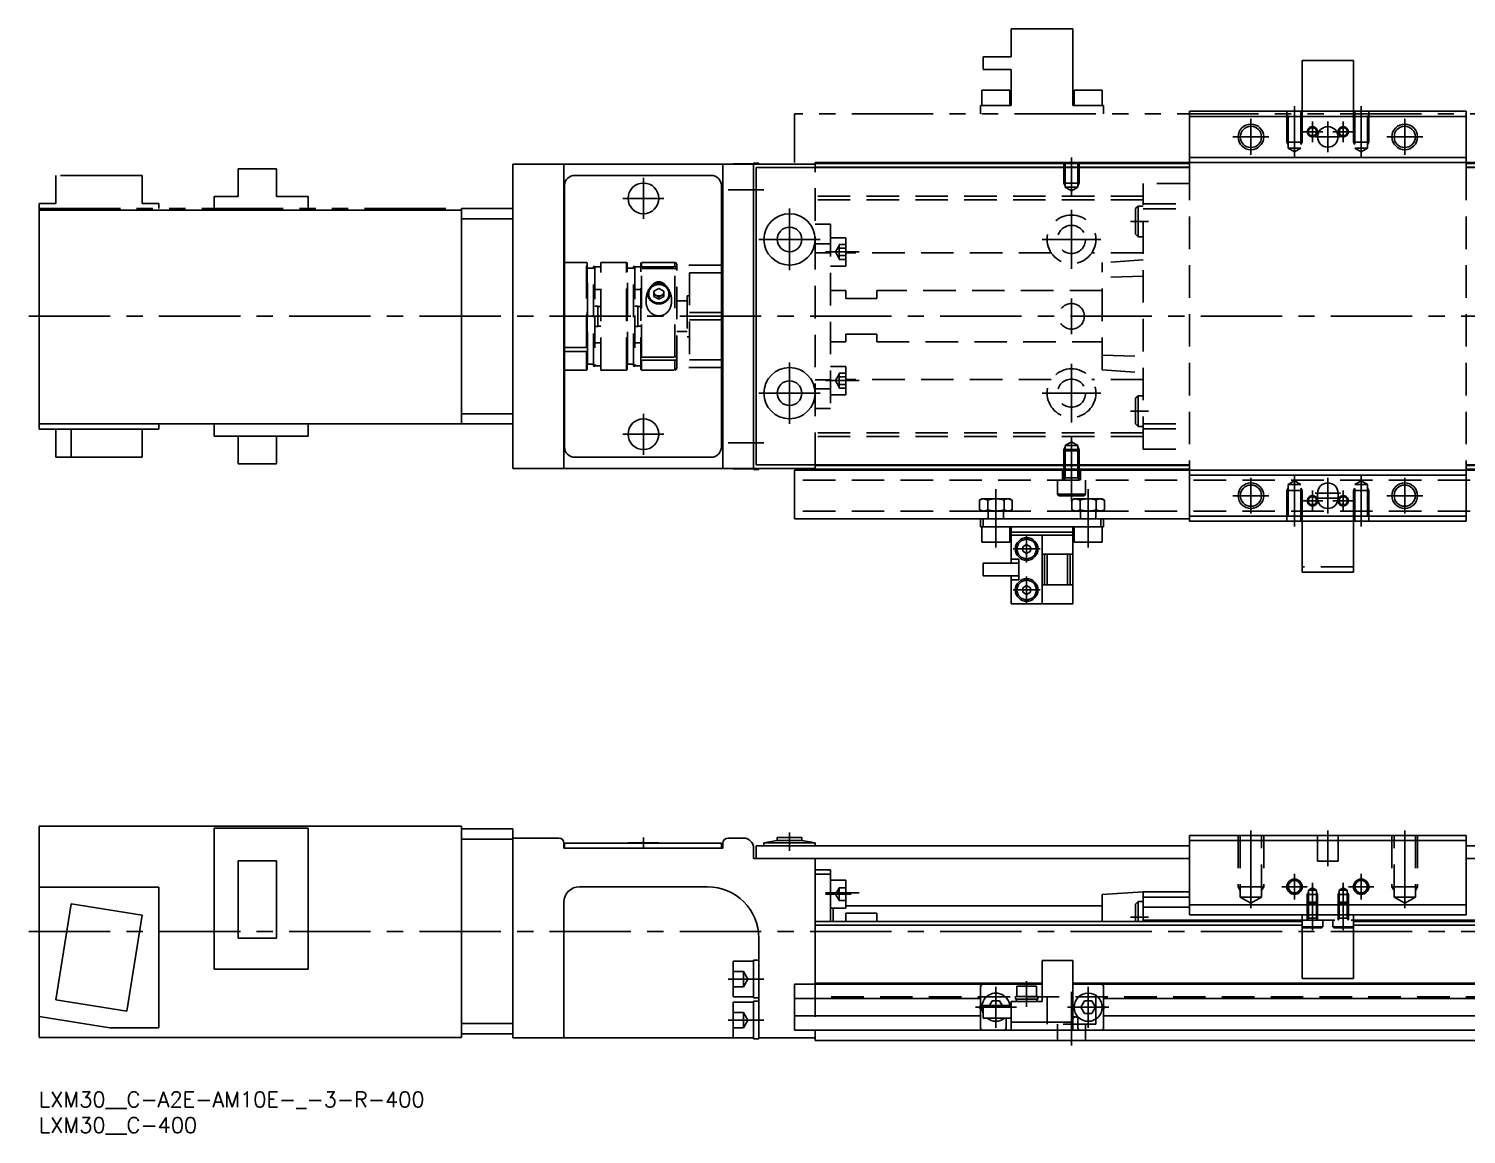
# Model space of a CAD drawing. Extents: x -2 to 654, y -8 to 207.
# Drawn here: x -2 to 278.4, y -8.3 to 207.4 of the extents above; entities that cross this region are included whole.
import ezdxf

# ---------------------------------------------------------------- set-up
doc = ezdxf.new("R2010")
doc.units = 0
doc.header["$LTSCALE"] = 0.5
for name, pattern in [('CENTER', [50.8, 31.75, -6.35, 6.35, -6.35]), ('DASHED', [19.05, 12.7, -6.35]), ('PHANTOM', [63.5, 31.75, -6.35, 6.35, -6.35, 6.35, -6.35])]:
    doc.linetypes.add(name, pattern=pattern)
for name, color, linetype in [('MSM_CENTER', 1, 'CENTER'), ('MSM_CONTINUOUS', 7, 'CONTINUOUS'), ('MSM_DASHED', 4, 'DASHED'), ('MSM_IMAGINARY', 6, 'PHANTOM'), ('MSM_NARROW', 5, 'CONTINUOUS'), ('MSM_PART_NUMBER', 7, 'CONTINUOUS')]:
    doc.layers.add(name, color=color, linetype=linetype)
doc.styles.get("Standard").update_dxf_attribs({"font": 'txt.shx', "height": 3, "bigfont": 'bigfont.shx'})

# ---------------------------------------------------------------- blocks, each defined once
blk = doc.blocks.new('*U8')
at = {"layer": 'MSM_PART_NUMBER'}
blk.add_text('LXM30__C-400', height=3, dxfattribs=at).set_placement((0, -8))
blk = doc.blocks.new('*U9')
at = {"layer": 'MSM_PART_NUMBER'}
blk.add_text('LXM30__C-A2E-AM10E-_-3-R-400', height=3, dxfattribs=at).set_placement((0, -3))

msp = doc.modelspace()

# ---------------------------------------------------------------- linework, layer by layer
at = {"layer": 'MSM_CENTER'}
for p, q in [((244.9, 182.39), (244.9, 192.3)), ((257.9, 182.39), (257.9, 192.3)), ((236.4, 189.8), (236.4, 182.8)), ((248.4, 189.3), (248.4, 185.3)), ((251.4, 183.3), (251.4, 189.3)), ((254.4, 189.3), (254.4, 185.3)), ((266.4, 189.8), (266.4, 182.8)), ((232.9, 186.3), (239.9, 186.3)), ((246.4, 187.3), (250.4, 187.3)), ((248.9, 186.3), (253.9, 186.3)), ((256.4, 187.3), (252.4, 187.3)), ((269.9, 186.3), (262.9, 186.3)), ((201.4, 182.3), (201.4, 174.79)), ((117.9, 178.3), (117.9, 170.3)), ((113.9, 174.3), (121.9, 174.3)), ((134.4, 176), (141.4, 176)), ((146.4, 160.3), (146.4, 172.3)), ((201.4, 172.05), (201.4, 160.55)), ((212.9, 169.8), (216.4, 169.8)), ((140.4, 166.3), (152.4, 166.3)), ((195.65, 166.3), (207.15, 166.3)), ((153.4, 163.86), (160, 163.86)), ((153.4, 163.85), (158.4, 163.85)), ((201.4, 147.8), (201.4, 154.8)), ((-2, 151.3), (564.4, 151.3)), ((146.4, 130.3), (146.4, 142.3)), ((201.4, 130.55), (201.4, 142.05)), ((153.4, 138.74), (160, 138.74)), ((153.4, 138.74), (158.4, 138.74)), ((140.4, 136.3), (152.4, 136.3)), ((195.65, 136.3), (207.15, 136.3)), ((117.9, 132.3), (117.9, 124.3)), ((212.9, 132.8), (216.4, 132.8)), ((113.9, 128.3), (121.9, 128.3)), ((134.4, 126.6), (141.4, 126.6)), ((201.4, 115.25), (201.4, 127.81)), ((236.4, 112.8), (236.4, 119.8)), ((244.9, 120.21), (244.9, 110.3)), ((251.4, 112.8), (251.4, 119.8)), ((257.9, 120.21), (257.9, 110.3)), ((266.4, 112.8), (266.4, 119.8)), ((186.65, 106.2), (186.65, 117.55)), ((204.65, 106.2), (204.65, 117.55)), ((232.9, 116.3), (239.9, 116.3)), ((246.4, 115.3), (250.4, 115.3)), ((248.4, 113.3), (248.4, 117.3)), ((248.9, 116.8), (253.9, 116.8)), ((248.9, 115.8), (253.9, 115.8)), ((256.4, 115.3), (252.4, 115.3)), ((254.4, 113.3), (254.4, 117.3)), ((269.9, 116.3), (262.9, 116.3)), ((192.65, 103.27), (192.65, 108.52)), ((190.02, 105.9), (195.27, 105.9)), ((192.65, 95.27), (192.65, 100.52)), ((190.02, 97.9), (195.27, 97.9)), ((146.4, 50.6), (146.4, 47)), ((236.4, 51), (236.4, 35.81)), ((251.4, 51), (251.4, 44)), ((266.4, 51), (266.4, 35.81)), ((117.9, 49.6), (117.9, 47.49)), ((244.9, 37.5), (244.9, 42.5)), ((257.9, 37.5), (257.9, 42.5)), ((242.4, 40), (247.4, 40)), ((248.4, 40.76), (248.4, 31.56)), ((254.4, 40.76), (254.4, 31.56)), ((255.4, 40), (260.4, 40)), ((153.4, 38.8), (160, 38.8)), ((153.4, 38.55), (158.4, 38.55)), ((212.9, 34.1), (216.4, 34.1)), ((-2, 31.3), (564.4, 31.3)), ((134.4, 22), (141.4, 22)), ((186.65, 20.5), (186.65, 12.5)), ((192.65, 21.6), (192.65, 16.6)), ((204.65, 20.5), (204.65, 12.5)), ((201.4, 19.5), (201.4, 9)), ((182.65, 16.5), (190.65, 16.5)), ((200.65, 16.5), (208.65, 16.5)), ((134.4, 14), (141.4, 14))]:
    msp.add_line(p, q, dxfattribs=at)
at = {"layer": 'MSM_CONTINUOUS'}
for p, q in [((224.4, 180.3), (224.4, 191.3)), ((224.4, 191.3), (278.4, 191.3)), ((278.4, 180.3), (278.4, 191.3)), ((224.4, 190.3), (278.4, 190.3)), ((224.4, 182.3), (278.4, 182.3)), ((151.4, 181), (92.4, 181)), ((92.4, 121.6), (92.4, 181)), ((102.4, 121.6), (102.4, 181)), ((133.4, 121.6), (133.4, 181)), ((135.4, 181.05), (135.4, 181)), ((139.4, 181.05), (135.4, 181.05)), ((140.4, 181.2), (139.4, 181.2)), ((139.4, 181.2), (139.4, 121.4)), ((139.9, 122.3), (139.9, 180.3)), ((224.4, 180.3), (139.9, 180.3)), ((140.4, 181.2), (140.4, 181)), ((151.4, 180.3), (151.4, 181.3)), ((551.4, 181.3), (151.4, 181.3)), ((224.4, 181.1), (151.4, 181.1)), ((224.4, 180.4), (151.4, 180.4)), ((551.4, 181.1), (278.4, 181.1)), ((551.4, 180.4), (278.4, 180.4)), ((561.9, 180.3), (278.4, 180.3)), ((102.5, 176.8), (102.5, 125.8)), ((131.1, 178.8), (104.5, 178.8)), ((133.1, 125.8), (133.1, 176.8)), ((82.4, 172), (0, 172)), ((0, 172), (0, 129.3)), ((82.4, 172.3), (82.4, 130.3)), ((92.4, 172.3), (82.4, 172.3)), ((92.4, 170.3), (82.4, 170.3)), ((102.4, 169.5), (102.5, 169.5)), ((133.1, 169.5), (133.4, 169.5)), ((102.5, 161.3), (102.4, 161.3)), ((133.4, 161.3), (133.1, 161.3)), ((133.4, 159.8), (133.1, 159.8)), ((133.4, 159.77), (133.1, 159.77)), ((133.1, 152.02), (133.4, 152.02)), ((133.4, 150.58), (133.1, 150.58)), ((102.5, 141.3), (102.4, 141.3)), ((133.4, 142.83), (133.1, 142.83)), ((133.4, 142.8), (133.1, 142.8)), ((133.4, 141.3), (133.1, 141.3)), ((92.4, 132.3), (82.4, 132.3)), ((102.5, 133.1), (102.4, 133.1)), ((133.4, 133.1), (133.1, 133.1)), ((0, 130.3), (92.4, 130.3)), ((23.4, 129.3), (0, 129.3)), ((3.3, 123.8), (3.3, 129.3)), ((6.27, 123.8), (6.27, 129.3)), ((20.1, 129.3), (20.1, 123.8)), ((23.4, 129.3), (23.4, 130.3)), ((34.2, 127.9), (34.2, 130.3)), ((52.5, 127.9), (52.5, 130.3)), ((52.5, 127.9), (34.2, 127.9)), ((38.87, 122.5), (38.87, 127.9)), ((46.32, 122.5), (46.32, 127.9)), ((20.1, 123.8), (3.3, 123.8)), ((104.5, 123.8), (131.1, 123.8)), ((38.87, 122.5), (46.32, 122.5)), ((151.4, 121.6), (92.4, 121.6)), ((135.4, 121.6), (135.4, 121.55)), ((135.4, 121.55), (139.4, 121.55)), ((139.4, 121.4), (140.4, 121.4)), ((224.4, 122.3), (139.9, 122.3)), ((140.4, 121.6), (140.4, 121.4)), ((555.4, 121.3), (147.4, 121.3)), ((147.4, 121.3), (147.4, 111.8)), ((151.4, 121.3), (151.4, 122.3)), ((224.4, 122.2), (151.4, 122.2)), ((224.4, 121.5), (151.4, 121.5)), ((224.4, 122.3), (224.4, 111.3)), ((278.4, 122.3), (278.4, 111.3)), ((561.9, 122.3), (278.4, 122.3)), ((551.4, 122.2), (278.4, 122.2)), ((551.4, 121.5), (278.4, 121.5)), ((224.4, 120.3), (278.4, 120.3)), ((249.4, 116.8), (249.4, 115.8)), ((253.4, 115.8), (253.4, 116.8)), ((224.4, 112.3), (278.4, 112.3)), ((224.4, 111.8), (147.4, 111.8)), ((183.65, 110.2), (183.65, 111.8)), ((207.65, 110.2), (183.65, 110.2)), ((183.9, 110.2), (183.9, 107.2)), ((184.15, 110.2), (184.15, 111.8)), ((189.4, 107.2), (189.4, 110.2)), ((189.65, 103.15), (189.65, 110.07)), ((201.65, 110.07), (201.65, 95.2)), ((201.9, 110.2), (201.9, 107.2)), ((207.15, 110.2), (207.15, 111.8)), ((207.4, 107.2), (207.4, 110.2)), ((207.65, 110.2), (207.65, 111.8)), ((224.4, 111.3), (278.4, 111.3)), ((246.4, 111.3), (246.4, 101.4)), ((256.4, 111.3), (256.4, 101.4)), ((189.4, 107.2), (183.9, 107.2)), ((201.65, 109.2), (189.65, 109.2)), ((201.65, 108.6), (189.65, 108.6)), ((192.65, 106.77), (191.9, 106.33)), ((193.4, 106.33), (192.65, 106.77)), ((195.65, 108.6), (195.65, 95.2)), ((207.4, 107.2), (201.9, 107.2)), ((191.15, 103.9), (189.65, 103.9)), ((191.15, 99.9), (191.15, 103.9)), ((191.9, 106.33), (191.9, 105.47)), ((191.9, 105.47), (192.65, 105.03)), ((192.65, 105.03), (193.4, 105.47)), ((193.4, 105.47), (193.4, 106.33)), ((201.65, 104.9), (195.65, 104.9)), ((196.15, 98.9), (196.15, 104.9)), ((196.65, 98.9), (196.65, 104.9)), ((200.65, 98.9), (200.65, 104.9)), ((201.15, 98.9), (201.15, 104.9)), ((191.15, 103.15), (184.15, 103.15)), ((184.15, 100.65), (184.15, 103.15)), ((256.4, 101.4), (246.4, 101.4)), ((184.15, 100.65), (191.15, 100.65)), ((189.65, 95.2), (189.65, 100.65)), ((189.65, 99.9), (191.15, 99.9)), ((192.65, 98.77), (191.9, 98.33)), ((191.9, 98.33), (191.9, 97.47)), ((193.4, 98.33), (192.65, 98.77)), ((193.4, 97.47), (193.4, 98.33)), ((201.65, 98.9), (195.65, 98.9)), ((191.9, 97.47), (192.65, 97.03)), ((192.65, 97.03), (193.4, 97.47)), ((201.65, 95.2), (189.65, 95.2)), ((0, 51.8), (82.4, 51.8)), ((0, 51.8), (0, 10.6)), ((52.5, 51.4), (34.2, 51.4)), ((34.2, 23.9), (34.2, 51.4)), ((52.5, 23.9), (52.5, 51.4)), ((82.4, 10.6), (82.4, 51.8)), ((92.4, 51.3), (82.4, 51.3)), ((92.4, 10.5), (92.4, 51.3)), ((92.4, 49.3), (82.4, 49.3)), ((92.4, 49.5), (101.4, 49.5)), ((102.4, 48.5), (102.4, 47.5)), ((102.5, 48.5), (102.5, 47.5)), ((102.5, 48.5), (133.1, 48.5)), ((114.9, 48.6), (120.9, 48.6)), ((114.9, 48.6), (114.9, 48.5)), ((120.9, 48.5), (120.9, 48.6)), ((133.1, 48.5), (133.1, 47.5)), ((133.4, 47.5), (133.4, 48.5)), ((134.4, 49.5), (137.4, 49.5)), ((139.9, 48), (139.9, 45.5)), ((224.4, 48), (139.9, 48)), ((144, 49), (141.4, 48.6)), ((141.4, 48.6), (141.4, 48)), ((151.4, 48.6), (141.4, 48.6)), ((144, 49.6), (144, 49)), ((148.8, 49.6), (144, 49.6)), ((148.8, 49), (144, 49)), ((148.8, 49), (148.8, 49.6)), ((151.4, 48.6), (148.8, 49)), ((151.4, 48), (151.4, 48.6)), ((224.4, 34.5), (224.4, 50)), ((224.4, 50), (278.4, 50)), ((224.4, 49), (278.4, 49)), ((278.4, 34.5), (278.4, 50)), ((561.9, 48), (278.4, 48)), ((38.87, 29.95), (38.87, 45.05)), ((38.87, 45.05), (46.32, 45.05)), ((46.32, 45.05), (46.32, 29.95)), ((133.4, 47.5), (102.4, 47.5)), ((139.4, 45.5), (139.4, 47.5)), ((139.4, 45.5), (224.4, 45.5)), ((151.4, 45.5), (151.4, 21)), ((278.4, 45.5), (562.4, 45.5)), ((154.4, 43.3), (151.4, 43.3)), ((154.4, 42.45), (151.4, 42.45)), ((154.4, 43.3), (154.4, 33.2)), ((23.4, 39.9), (0, 39.9)), ((23.4, 12.5), (23.4, 39.9)), ((130.4, 40), (105.4, 40)), ((157.4, 41.3), (154.4, 41.3)), ((157.4, 41.3), (157.4, 35.8)), ((3.3, 17.91), (6.27, 36.68)), ((20.1, 34.49), (6.27, 36.68)), ((102.4, 37), (102.4, 10.5)), ((207.4, 38.5), (215.4, 39)), ((207.4, 33.2), (207.4, 38.5)), ((214.4, 37.1), (213.9, 36.6)), ((213.9, 36.6), (213.9, 33.2)), ((215.4, 37.1), (214.4, 37.1)), ((214.4, 37.1), (214.4, 33.2)), ((215.4, 39), (224.4, 39)), ((215.4, 39), (215.4, 33.2)), ((215.4, 38), (224.4, 38)), ((224.4, 36.5), (278.4, 36.5)), ((20.1, 34.49), (17.13, 15.72)), ((154.4, 35.8), (157.4, 35.8)), ((154.9, 33.2), (154.9, 35.8)), ((157.4, 36.3), (207.4, 36.3)), ((157.4, 34.87), (163.4, 34.87)), ((157.4, 34.87), (157.4, 33.2)), ((163.4, 34.87), (163.4, 33.2)), ((215.4, 36), (224.4, 36)), ((224.4, 34.5), (278.4, 34.5)), ((246.4, 34.5), (246.4, 22.1)), ((256.4, 34.5), (256.4, 22.1)), ((246.4, 33.2), (151.4, 33.2)), ((246.4, 32.5), (151.4, 32.5)), ((215.4, 33.5), (246.4, 33.5)), ((256.4, 33.5), (287.4, 33.5)), ((551.4, 33.2), (256.4, 33.2)), ((551.4, 32.5), (256.4, 32.5)), ((46.32, 29.95), (38.87, 29.95)), ((140.4, 10.35), (140.4, 30)), ((139.4, 25.5), (135.4, 25.5)), ((135.4, 25.5), (135.4, 18.5)), ((140.4, 25.65), (139.4, 25.65)), ((139.4, 25.65), (139.4, 18.35)), ((201.65, 25.6), (195.65, 25.6)), ((195.65, 25.6), (195.65, 17.6)), ((201.65, 25.6), (201.65, 12)), ((52.5, 23.9), (34.2, 23.9)), ((195.65, 21), (147.4, 21)), ((147.4, 21), (147.4, 12)), ((195.65, 21.2), (151.4, 21.2)), ((195.65, 21), (151.4, 21)), ((183.65, 20.5), (183.65, 12.5)), ((190.75, 20.6), (190.75, 18.6)), ((190.75, 20.6), (194.55, 20.6)), ((194.55, 18.6), (194.55, 20.6)), ((350.65, 21.2), (201.65, 21.2)), ((350.65, 21), (201.65, 21)), ((350.65, 21), (201.65, 21)), ((207.65, 12.5), (207.65, 20.5)), ((256.4, 22.1), (246.4, 22.1)), ((17.13, 15.72), (3.3, 17.91)), ((135.4, 18.5), (139.4, 18.5)), ((139.4, 17.5), (135.4, 17.5)), ((135.4, 17.5), (135.4, 10.5)), ((139.4, 18.35), (140.4, 18.35)), ((140.4, 17.65), (139.4, 17.65)), ((139.4, 17.65), (139.4, 10.35)), ((183.65, 18.2), (147.4, 18.2)), ((189.65, 16.85), (184.15, 16.85)), ((184.15, 14.35), (184.15, 16.85)), ((185.93, 17.75), (185.41, 16.85)), ((187.37, 17.75), (185.93, 17.75)), ((187.89, 16.85), (187.37, 17.75)), ((195.65, 17.6), (189.65, 17.6)), ((189.65, 12), (189.65, 17.6)), ((190.45, 18.6), (190.45, 18.1)), ((190.45, 18.6), (194.85, 18.6)), ((190.45, 18.1), (194.85, 18.1)), ((190.65, 18.1), (190.65, 17.6)), ((194.65, 17.6), (194.65, 18.1)), ((194.85, 18.1), (194.85, 18.6)), ((203.93, 17.75), (203.21, 16.5)), ((205.37, 17.75), (203.93, 17.75)), ((206.09, 16.5), (205.37, 17.75)), ((338.65, 18.2), (207.65, 18.2)), ((13.82, 12.5), (0, 14.69)), ((183.65, 14.8), (147.4, 14.8)), ((183.47, 16.5), (183.65, 16.8)), ((183.65, 16.2), (183.47, 16.5)), ((184.15, 14.35), (189.65, 14.35)), ((188.65, 12.5), (188.65, 14.1)), ((201.65, 14.6), (202.15, 14.6)), ((202.65, 14.1), (202.65, 12.5)), ((203.21, 16.5), (203.93, 15.25)), ((203.93, 15.25), (205.37, 15.25)), ((205.37, 15.25), (206.09, 16.5)), ((207.83, 16.5), (207.61, 16.12)), ((207.65, 16.8), (207.83, 16.5)), ((338.65, 14.8), (207.65, 14.8)), ((13.82, 12.5), (23.4, 12.5)), ((92.4, 13.3), (82.4, 13.3)), ((92.4, 11.3), (82.4, 11.3)), ((555.4, 12), (147.4, 12)), ((551.4, 12), (151.4, 12)), ((151.4, 12), (151.4, 10)), ((189.65, 13.6), (201.65, 13.6)), ((0, 10.6), (82.4, 10.6)), ((92.4, 10.5), (139.4, 10.5)), ((139.4, 10.35), (140.4, 10.35)), ((151.4, 10.5), (140.4, 10.5)), ((551.4, 10), (151.4, 10))]:
    msp.add_line(p, q, dxfattribs=at)
for centre, radius in [((236.4, 186.3), 2.07), ((251.4, 186.3), 2), ((266.4, 186.3), 2.07), ((117.9, 174.3), 3), ((146.4, 166.3), 5), ((146.4, 166.3), 2.4), ((146.4, 136.3), 5), ((146.4, 136.3), 2.4), ((117.9, 128.3), 3), ((236.4, 116.3), 2.07), ((266.4, 116.3), 2.07), ((192.65, 105.9), 2.2), ((192.65, 105.9), 1.9), ((192.65, 97.9), 2.2), ((192.65, 97.9), 1.9), ((244.9, 40), 1.23), ((257.9, 40), 1.23), ((204.65, 16.5), 2.75)]:
    msp.add_circle(centre, radius, dxfattribs=at)
for centre, radius, start, end in [((104.5, 176.8), 2, 90, 180), ((131.1, 176.8), 2, 0, 90), ((104.5, 125.8), 2, 180, 270), ((131.1, 125.8), 2, 270, 0), ((251.4, 116.8), 2, 0, 180), ((251.4, 115.8), 2, 180, 0), ((101.4, 48.5), 1, 0, 90), ((134.4, 48.5), 1, 90, 180), ((137.4, 47.5), 2, 0, 90), ((105.4, 37), 3, 90, 180), ((130.4, 30), 10, 0, 90), ((184.15, 20.5), 0.5, 90, 180), ((207.15, 20.5), 0.5, 0, 90), ((186.65, 16.5), 2.75, 7.312, 204.62), ((186.65, 16.5), 2.75, 231.4273, 308.5727), ((189.15, 14.1), 0.5, 150, 180), ((189.22, 14.11), 0.429, 358.6925, 34.0177), ((202.15, 14.1), 0.501, 90.0618, 179.9383), ((202.15, 14.1), 0.5, 0, 90), ((184.15, 12.5), 0.5, 180, 270), ((188.15, 12.5), 0.5, 270, 0), ((203.15, 12.5), 0.5, 180, 270), ((207.15, 12.5), 0.5, 270, 360)]:
    msp.add_arc(centre, radius, start, end, dxfattribs=at)
at = {"layer": 'MSM_DASHED'}
for p, q in [((243.4, 191.3), (243.4, 185.3)), ((243.67, 184.1), (243.67, 191.3)), ((246.13, 191.3), (246.13, 184.1)), ((246.4, 191.3), (246.4, 185.3)), ((256.4, 191.3), (256.4, 185.3)), ((256.67, 191.3), (256.67, 184.1)), ((259.13, 184.1), (259.13, 191.3)), ((259.4, 191.3), (259.4, 185.3)), ((246.4, 185.3), (243.4, 185.3)), ((243.67, 184.83), (243.4, 185.3)), ((246.13, 184.83), (246.4, 185.3)), ((256.4, 185.3), (259.4, 185.3)), ((256.67, 184.83), (256.4, 185.3)), ((259.13, 184.83), (259.4, 185.3)), ((246.13, 184.1), (243.67, 184.1)), ((244.9, 183.39), (243.67, 184.1)), ((246.13, 184.1), (244.9, 183.39)), ((256.67, 184.1), (259.13, 184.1)), ((256.67, 184.1), (257.9, 183.39)), ((257.9, 183.39), (259.13, 184.1)), ((151.4, 122.3), (151.4, 180.3)), ((199.9, 181.3), (199.9, 177.3)), ((200.17, 176.5), (200.17, 181.3)), ((202.63, 181.3), (202.63, 176.5)), ((202.9, 181.3), (202.9, 177.3)), ((224.4, 180.3), (224.4, 122.3)), ((278.4, 180.3), (278.4, 122.3)), ((200.17, 176.83), (199.9, 177.3)), ((199.9, 177.3), (202.9, 177.3)), ((202.63, 176.83), (202.9, 177.3)), ((224.4, 177.2), (215.4, 177.2)), ((215.4, 125.4), (215.4, 177.2)), ((215.4, 174.75), (151.4, 174.75)), ((215.4, 174.05), (151.4, 174.05)), ((200.17, 176.5), (202.63, 176.5)), ((201.4, 175.79), (200.17, 176.5)), ((202.63, 176.5), (201.4, 175.79)), ((214.4, 172.8), (213.9, 172.3)), ((213.9, 172.3), (213.9, 167.3)), ((214.4, 172.8), (214.4, 166.8)), ((215.4, 172.8), (214.4, 172.8)), ((215.4, 173.25), (224.4, 173.25)), ((215.4, 172.25), (224.4, 172.25)), ((154.4, 169.3), (151.4, 169.3)), ((154.4, 169.3), (154.4, 133.3)), ((157.4, 166.6), (154.4, 166.6)), ((157.4, 166.6), (157.4, 161.1)), ((213.9, 167.3), (214.4, 166.8)), ((214.4, 166.8), (215.4, 166.8)), ((154.4, 165.43), (151.4, 165.43)), ((154.4, 163.68), (151.4, 163.68)), ((156.1, 165.1), (155.38, 163.85)), ((156.1, 162.6), (155.38, 163.85)), ((156.1, 165.3), (157.4, 165.3)), ((156.1, 165.3), (156.1, 162.41)), ((156.1, 164.58), (157.4, 164.58)), ((156.1, 163.13), (157.4, 163.13)), ((197.45, 163.66), (157.4, 163.66)), ((215.4, 163.66), (205.35, 163.66)), ((106.8, 161.8), (102.4, 161.8)), ((106.9, 161.7), (106.8, 161.8)), ((106.8, 145.24), (106.8, 161.8)), ((106.9, 161.7), (106.9, 140.9)), ((106.9, 160.55), (107, 160.66)), ((107, 141.94), (107, 160.66)), ((107, 160.66), (108.15, 160.66)), ((108.4, 161), (108.15, 161)), ((108.15, 141.6), (108.15, 161)), ((108.4, 161), (108.4, 141.6)), ((109.6, 160.95), (108.4, 160.95)), ((114.6, 161.8), (109.6, 161.8)), ((109.6, 140.8), (109.6, 161.8)), ((114.7, 161.7), (114.6, 161.8)), ((114.6, 140.8), (114.6, 161.8)), ((114.7, 140.9), (114.7, 161.7)), ((114.7, 160.55), (114.8, 160.66)), ((114.8, 141.94), (114.8, 160.66)), ((114.8, 160.66), (115.95, 160.66)), ((116.2, 161), (115.95, 161)), ((115.95, 141.6), (115.95, 161)), ((116.2, 161), (116.2, 141.6)), ((117.4, 160.95), (116.2, 160.95)), ((117.5, 161.8), (117.4, 161.7)), ((117.4, 140.9), (117.4, 161.7)), ((117.4, 160.89), (117.5, 160.98)), ((117.5, 160.64), (117.4, 160.55)), ((124, 161.8), (117.5, 161.8)), ((117.5, 160.98), (117.5, 161.8)), ((117.5, 160.98), (124, 160.98)), ((117.5, 143.34), (117.5, 160.64)), ((124, 160.64), (117.5, 160.64)), ((124, 160.98), (124, 161.8)), ((124, 143.34), (124, 160.64)), ((124.4, 141.2), (124.4, 161.4)), ((133.1, 161.3), (124.4, 161.3)), ((154.4, 161.1), (157.4, 161.1)), ((156.1, 162.41), (157.4, 162.41)), ((215.4, 162.3), (207.4, 161.77)), ((207.4, 140.83), (207.4, 161.77)), ((126.9, 159.8), (126.9, 142.8)), ((133.1, 159.8), (126.9, 159.8)), ((133.1, 159.77), (126.9, 159.77)), ((215.4, 159.16), (207.4, 158.9)), ((108.4, 156.5), (109.6, 156.5)), ((116.2, 156.5), (117.4, 156.5)), ((119.9, 156.22), (120.9, 156.75)), ((119.9, 155.18), (119.9, 156.22)), ((119.9, 156.16), (119.9, 156.22)), ((120.4, 155.38), (119.9, 155.64)), ((120.9, 154.65), (119.9, 155.18)), ((120.9, 155.12), (120.4, 155.38)), ((120.9, 156.75), (121.9, 156.22)), ((121.4, 155.38), (120.9, 155.12)), ((121.9, 155.18), (120.9, 154.65)), ((120.9, 155.12), (120.9, 154.65)), ((121.9, 155.64), (121.4, 155.38)), ((121.9, 156.22), (121.9, 155.18)), ((121.9, 156.22), (121.9, 156.16)), ((126.4, 154.3), (124.4, 154.3)), ((126.4, 155.3), (126.4, 147.3)), ((126.9, 155.3), (126.4, 155.3)), ((157.4, 156.3), (154.4, 156.3)), ((157.4, 156.3), (157.4, 154.8)), ((163.4, 154.8), (157.4, 154.8)), ((163.4, 156.3), (163.4, 154.8)), ((207.4, 156.3), (163.4, 156.3)), ((109, 153.3), (108.4, 153.3)), ((109, 153.3), (109, 149.3)), ((109.6, 153.2), (109, 153.2)), ((116.8, 153.3), (116.2, 153.3)), ((116.8, 149.3), (116.8, 153.3)), ((117.4, 153.2), (116.8, 153.2)), ((126.9, 152.02), (133.1, 152.02)), ((108.4, 149.3), (109, 149.3)), ((109, 149.4), (109.6, 149.4)), ((116.2, 149.3), (116.8, 149.3)), ((116.8, 149.4), (117.4, 149.4)), ((133.1, 150.58), (126.9, 150.58)), ((133.9, 151.3), (133.4, 151.3)), ((109.6, 146.1), (108.4, 146.1)), ((117.4, 146.1), (116.2, 146.1)), ((124.4, 148.3), (126.4, 148.3)), ((126.4, 147.3), (126.9, 147.3)), ((154.4, 146.3), (157.4, 146.3)), ((157.4, 147.8), (163.4, 147.8)), ((157.4, 147.8), (157.4, 146.3)), ((163.4, 147.8), (163.4, 146.3)), ((163.4, 146.3), (207.4, 146.3)), ((106.8, 145.24), (102.4, 145.24)), ((102.4, 144.45), (106.8, 144.45)), ((106.9, 145.3), (106.8, 145.24)), ((106.8, 144.45), (106.9, 144.51)), ((106.8, 140.8), (106.8, 144.45)), ((117.4, 143.42), (117.5, 143.34)), ((117.5, 143.34), (124, 143.34)), ((207.4, 143.7), (215.4, 143.44)), ((102.4, 140.8), (106.8, 140.8)), ((106.8, 140.8), (106.9, 140.9)), ((107, 141.94), (106.9, 142.05)), ((108.15, 141.94), (107, 141.94)), ((108.15, 141.6), (108.4, 141.6)), ((108.4, 141.65), (109.6, 141.65)), ((109.6, 140.8), (114.6, 140.8)), ((114.6, 140.8), (114.7, 140.9)), ((114.8, 141.94), (114.7, 142.05)), ((115.95, 141.94), (114.8, 141.94)), ((115.95, 141.6), (116.2, 141.6)), ((116.2, 141.65), (117.4, 141.65)), ((117.5, 142.73), (117.4, 142.81)), ((117.4, 140.9), (117.5, 140.8)), ((124, 142.73), (117.5, 142.73)), ((117.5, 140.8), (117.5, 142.73)), ((117.5, 140.8), (124, 140.8)), ((124, 140.8), (124, 142.73)), ((133.1, 141.3), (124.4, 141.3)), ((126.9, 142.83), (133.1, 142.83)), ((126.9, 142.8), (133.1, 142.8)), ((157.4, 141.49), (154.4, 141.49)), ((157.4, 141.49), (157.4, 135.99)), ((207.4, 140.83), (215.4, 140.3)), ((154.4, 138.92), (151.4, 138.92)), ((156.1, 139.99), (155.38, 138.74)), ((156.1, 137.49), (155.38, 138.74)), ((156.1, 140.19), (157.4, 140.19)), ((156.1, 137.3), (156.1, 140.19)), ((156.1, 139.47), (157.4, 139.47)), ((156.1, 138.02), (157.4, 138.02)), ((197.45, 138.94), (157.4, 138.94)), ((215.4, 138.94), (205.35, 138.94)), ((154.4, 137.17), (151.4, 137.17)), ((154.4, 135.99), (157.4, 135.99)), ((156.1, 137.3), (157.4, 137.3)), ((214.4, 135.8), (213.9, 135.3)), ((213.9, 135.3), (213.9, 130.3)), ((215.4, 135.8), (214.4, 135.8)), ((214.4, 135.8), (214.4, 129.8)), ((151.4, 133.3), (154.4, 133.3)), ((213.9, 130.3), (214.4, 129.8)), ((214.4, 129.8), (215.4, 129.8)), ((215.4, 130.35), (224.4, 130.35)), ((215.4, 129.35), (224.4, 129.35)), ((215.4, 128.55), (151.4, 128.55)), ((215.4, 127.85), (151.4, 127.85)), ((201.4, 126.81), (200.17, 126.1)), ((202.63, 126.1), (201.4, 126.81)), ((200.17, 125.77), (199.9, 125.3)), ((199.9, 125.3), (202.9, 125.3)), ((199.9, 125.03), (200.17, 125.3)), ((199.9, 119.3), (199.9, 125.3)), ((202.9, 125.03), (199.9, 125.03)), ((200.17, 126.1), (202.63, 126.1)), ((200.17, 119.77), (200.17, 126.1)), ((202.63, 119.77), (202.63, 126.1)), ((202.63, 125.77), (202.9, 125.3)), ((202.9, 125.03), (202.63, 125.3)), ((202.9, 119.3), (202.9, 125.3)), ((215.4, 125.4), (224.4, 125.4)), ((199.65, 119.3), (199.65, 121.3)), ((203.15, 119.3), (203.15, 121.3)), ((555.4, 119.3), (147.4, 119.3)), ((198.65, 119.3), (198.65, 116.6)), ((199.9, 119.3), (200.17, 119.77)), ((199.9, 119.77), (202.9, 119.77)), ((202.9, 119.3), (202.63, 119.77)), ((204.15, 116.6), (204.15, 119.3)), ((243.67, 117.77), (243.4, 117.3)), ((244.9, 119.21), (243.67, 118.5)), ((243.67, 118.5), (243.67, 111.3)), ((246.13, 118.5), (243.67, 118.5)), ((246.13, 118.5), (244.9, 119.21)), ((246.13, 111.3), (246.13, 118.5)), ((246.13, 117.77), (246.4, 117.3)), ((256.67, 117.77), (256.4, 117.3)), ((256.67, 118.5), (257.9, 119.21)), ((256.67, 111.3), (256.67, 118.5)), ((256.67, 118.5), (259.13, 118.5)), ((257.9, 119.21), (259.13, 118.5)), ((259.13, 118.5), (259.13, 111.3)), ((259.13, 117.77), (259.4, 117.3)), ((183.9, 115.7), (183.47, 115.45)), ((183.47, 113.55), (183.47, 115.45)), ((189.4, 115.7), (183.9, 115.7)), ((185.06, 115.45), (184.27, 115.7)), ((185.06, 113.55), (185.06, 115.45)), ((188.24, 113.55), (188.24, 115.45)), ((189.83, 115.45), (189.03, 115.7)), ((189.83, 115.45), (189.4, 115.7)), ((189.83, 113.55), (189.83, 115.45)), ((198.65, 116.6), (198.95, 116.3)), ((204.15, 116.6), (198.65, 116.6)), ((203.85, 116.3), (198.95, 116.3)), ((201.9, 115.7), (201.47, 115.45)), ((201.47, 113.55), (201.47, 115.45)), ((207.4, 115.7), (201.9, 115.7)), ((203.06, 115.45), (202.27, 115.7)), ((203.06, 113.55), (203.06, 115.45)), ((203.85, 116.3), (204.15, 116.6)), ((206.24, 113.55), (206.24, 115.45)), ((207.83, 115.45), (207.03, 115.7)), ((207.83, 115.45), (207.4, 115.7)), ((207.83, 113.55), (207.83, 115.45)), ((246.4, 117.3), (243.4, 117.3)), ((243.4, 111.3), (243.4, 117.3)), ((246.4, 111.3), (246.4, 117.3)), ((256.4, 111.3), (256.4, 117.3)), ((256.4, 117.3), (259.4, 117.3)), ((259.4, 111.3), (259.4, 117.3)), ((555.4, 113.3), (147.4, 113.3)), ((183.47, 113.55), (183.9, 113.3)), ((183.47, 113.55), (184.27, 113.3)), ((189.4, 113.3), (183.9, 113.3)), ((185.15, 113.3), (185.15, 111.8)), ((188.15, 111.8), (188.15, 113.3)), ((188.24, 113.55), (189.03, 113.3)), ((189.4, 113.3), (189.83, 113.55)), ((201.47, 113.55), (201.9, 113.3)), ((201.47, 113.55), (202.27, 113.3)), ((207.4, 113.3), (201.9, 113.3)), ((203.15, 113.3), (203.15, 111.8)), ((206.15, 111.8), (206.15, 113.3)), ((206.24, 113.55), (207.03, 113.3)), ((207.4, 113.3), (207.83, 113.55)), ((256.4, 102.4), (246.4, 102.4)), ((233.9, 50), (233.9, 40)), ((234.33, 50), (234.33, 38)), ((238.47, 38), (238.47, 50)), ((238.9, 50), (238.9, 40)), ((249.4, 45), (249.4, 50)), ((253.4, 45), (253.4, 50)), ((263.9, 50), (263.9, 40)), ((264.33, 38), (264.33, 50)), ((268.47, 50), (268.47, 38)), ((268.9, 50), (268.9, 40)), ((249.4, 45), (253.4, 45)), ((156.1, 39.8), (155.38, 38.55)), ((156.1, 39.8), (157.4, 39.8)), ((156.1, 39.8), (156.1, 37.3)), ((238.9, 40), (233.9, 40)), ((234.33, 39.25), (233.9, 40)), ((238.47, 39.25), (238.9, 40)), ((248.4, 39.76), (247.62, 39.31)), ((249.18, 39.31), (247.62, 39.31)), ((247.62, 39.31), (247.62, 33.87)), ((249.18, 39.31), (248.4, 39.76)), ((249.18, 33.87), (249.18, 39.31)), ((253.62, 39.31), (254.4, 39.76)), ((253.62, 39.31), (255.18, 39.31)), ((253.62, 33.87), (253.62, 39.31)), ((254.4, 39.76), (255.18, 39.31)), ((255.18, 39.31), (255.18, 33.87)), ((263.9, 40), (268.9, 40)), ((264.33, 39.25), (263.9, 40)), ((268.47, 39.25), (268.9, 40)), ((156.1, 37.3), (155.38, 38.55)), ((156.1, 38.55), (157.4, 38.55)), ((156.1, 37.3), (157.4, 37.3)), ((238.47, 38), (234.33, 38)), ((234.33, 38), (236.4, 36.81)), ((236.4, 36.81), (238.47, 38)), ((247.62, 38.87), (247.4, 38.5)), ((249.4, 38.5), (247.4, 38.5)), ((247.4, 33.5), (247.4, 38.5)), ((247.65, 37), (247.4, 36.75)), ((247.4, 36.75), (249.4, 36.75)), ((247.65, 37), (249.15, 37)), ((249.4, 36.75), (249.15, 37)), ((249.18, 38.87), (249.4, 38.5)), ((249.4, 33.5), (249.4, 38.5)), ((253.62, 38.87), (253.4, 38.5)), ((253.4, 33.5), (253.4, 38.5)), ((253.4, 38.5), (255.4, 38.5)), ((253.4, 36.75), (253.65, 37)), ((255.4, 36.75), (253.4, 36.75)), ((255.15, 37), (253.65, 37)), ((255.15, 37), (255.4, 36.75)), ((255.18, 38.87), (255.4, 38.5)), ((255.4, 33.5), (255.4, 38.5)), ((264.33, 38), (268.47, 38)), ((266.4, 36.81), (264.33, 38)), ((268.47, 38), (266.4, 36.81)), ((247.62, 33.87), (247.4, 33.5)), ((249.4, 33.87), (247.4, 33.87)), ((249.18, 33.87), (249.4, 33.5)), ((253.62, 33.87), (253.4, 33.5)), ((253.4, 33.87), (255.4, 33.87)), ((255.18, 33.87), (255.4, 33.5)), ((246.4, 33.5), (256.4, 33.5)), ((246.4, 32.2), (250.4, 32.2)), ((246.4, 32.2), (246.6, 32)), ((246.6, 32), (250.2, 32)), ((250.2, 32), (250.4, 32.2)), ((250.4, 32.2), (250.4, 33.5)), ((252.4, 32.2), (252.4, 33.5)), ((256.4, 32.2), (252.4, 32.2)), ((252.6, 32), (252.4, 32.2)), ((256.2, 32), (252.6, 32)), ((256.4, 32.2), (256.2, 32)), ((137.4, 23.5), (135.4, 23.5)), ((137.4, 20.5), (137.4, 23.5)), ((137.4, 23.5), (138.27, 22)), ((137.4, 20.5), (135.4, 20.5)), ((137.4, 20.5), (138.27, 22)), ((151.4, 21), (151.4, 12)), ((551.4, 18.5), (151.4, 18.5)), ((196.65, 18.5), (196.65, 13.2)), ((206.15, 13.2), (206.15, 18.5)), ((137.4, 15.5), (135.4, 15.5)), ((137.4, 12.5), (137.4, 15.5)), ((137.4, 15.5), (138.27, 14)), ((137.4, 12.5), (135.4, 12.5)), ((137.4, 12.5), (138.27, 14)), ((206.15, 13.2), (196.65, 13.2)), ((198.65, 13.2), (198.65, 10)), ((204.15, 10), (204.15, 13.2))]:
    msp.add_line(p, q, dxfattribs=at)
for centre, radius in [((248.4, 187.3), 1), ((248.4, 187.3), 0.784), ((254.4, 187.3), 1), ((254.4, 187.3), 0.784), ((201.4, 166.3), 4.75), ((201.4, 166.3), 2.75), ((201.4, 151.3), 2.5), ((201.4, 136.3), 4.75), ((201.4, 136.3), 2.75), ((248.4, 115.3), 1), ((248.4, 115.3), 0.784), ((254.4, 115.3), 1), ((254.4, 115.3), 0.784)]:
    msp.add_circle(centre, radius, dxfattribs=at)
for centre, radius, start, end in [((124, 161.4), 0.4, 360, 90), ((124.01, 160.59), 0.388, 3.6691, 91.9187), ((124.02, 160.26), 0.383, 3.0298, 92.5605), ((122.5, 154.56), 4.05, 131.1811, 162.0231), ((120.69, 155.68), 1.77, 116.3818, 199.8578), ((120.9, 156.45), 1.57, 47.0289, 132.8208), ((120.9, 155.4), 2.45, 64.0492, 115.8005), ((120.9, 155.05), 2.44, 65.833, 114.2666), ((121.11, 155.68), 1.77, 340.2418, 63.7178), ((119.3, 154.55), 4.05, 17.9887, 48.7174), ((122.57, 154.39), 4.17, 160.0888, 196.644), ((120.9, 155.97), 2.26, 184.0872, 355.9128), ((120.84, 155.88), 1.99, 203.7986, 250.5489), ((120.8, 156.18), 0.895, 181.1898, 243.8074), ((120.9, 156.35), 1.09, 242.6465, 297.3535), ((121, 156.18), 0.895, 296.1926, 358.8102), ((120.96, 155.88), 1.99, 289.5508, 336.301), ((119.23, 154.39), 4.17, 343.356, 19.9112), ((121.08, 153.93), 2.61, 196.4132, 241.8776), ((120.9, 153.64), 2.27, 242.4898, 300.4164), ((120.9, 156.75), 2.84, 255.252, 284.8476), ((120.71, 153.94), 2.62, 300.7709, 343.5463), ((124.04, 143.71), 0.367, 264.3775, 352.1645), ((124.03, 143.1), 0.375, 265.4296, 351.1121), ((124, 141.2), 0.4, 270, 0), ((184.45, 113.72), 1.99, 95.1303, 119.2549), ((186.65, 110.45), 5.25, 72.4118, 107.5882), ((189.1, 114.08), 1.62, 92.3042, 122.0803), ((202.45, 113.72), 1.99, 95.1303, 119.2549), ((204.65, 110.45), 5.25, 72.4118, 107.5882), ((207.1, 114.08), 1.62, 92.3042, 122.0803), ((184.11, 115.23), 1.94, 274.8223, 299.564), ((186.65, 118.55), 5.25, 252.4118, 287.5882), ((188.78, 115.53), 2.24, 276.5184, 297.8679), ((202.11, 115.23), 1.94, 274.8223, 299.564), ((204.65, 118.55), 5.25, 252.4118, 287.5882), ((206.78, 115.53), 2.24, 276.5184, 297.8679)]:
    msp.add_arc(centre, radius, start, end, dxfattribs=at)
at = {"layer": 'MSM_IMAGINARY'}
for p, q in [((189.65, 207.4), (189.65, 201.95)), ((201.65, 207.4), (189.65, 207.4)), ((201.65, 192.53), (201.65, 207.4)), ((184.15, 201.95), (189.65, 201.95)), ((184.15, 201.95), (184.15, 199.45)), ((189.65, 199.45), (184.15, 199.45)), ((189.65, 192.53), (189.65, 199.45)), ((256.4, 201.2), (246.4, 201.2)), ((246.4, 191.3), (246.4, 201.2)), ((256.4, 191.3), (256.4, 201.2)), ((183.9, 192.4), (183.9, 195.4)), ((189.4, 195.4), (183.9, 195.4)), ((189.4, 195.4), (189.4, 192.4)), ((201.9, 192.4), (201.9, 195.4)), ((207.4, 195.4), (201.9, 195.4)), ((207.4, 195.4), (207.4, 192.4)), ((147.4, 181.3), (147.4, 190.8)), ((555.4, 190.8), (147.4, 190.8)), ((183.65, 192.4), (183.65, 190.8)), ((189.4, 192.4), (183.65, 192.4)), ((207.65, 192.4), (201.9, 192.4)), ((207.65, 192.4), (207.65, 190.8)), ((38.87, 180.1), (38.87, 174.7)), ((38.87, 180.1), (46.32, 180.1)), ((46.32, 180.1), (46.32, 174.7)), ((3.3, 178.8), (3.3, 173.3)), ((20.1, 178.8), (3.3, 178.8)), ((20.1, 173.3), (20.1, 178.8)), ((34.2, 174.7), (34.2, 172.3)), ((38.87, 174.7), (34.2, 174.7)), ((52.5, 174.7), (46.32, 174.7)), ((52.5, 174.7), (52.5, 172.3)), ((0, 173.3), (0, 172)), ((3.3, 173.3), (0, 173.3)), ((0, 172.3), (82.4, 172.3)), ((23.4, 173.3), (20.1, 173.3)), ((23.4, 173.3), (23.4, 172.3))]:
    msp.add_line(p, q, dxfattribs=at)
for centre, radius, start, end in [((189.43, 192.88), 0.474, 266.4223, 284.1584), ((189.54, 192.53), 0.114, 274.8157, 0.7579), ((201.76, 192.53), 0.114, 179.9395, 231.0289), ((201.87, 192.81), 0.411, 243.6276, 273.5549)]:
    msp.add_arc(centre, radius, start, end, dxfattribs=at)
at = {"layer": 'MSM_NARROW'}
for centre, radius in [((236.4, 186.3), 2.5), ((266.4, 186.3), 2.5), ((236.4, 116.3), 2.5), ((266.4, 116.3), 2.5), ((244.9, 40), 1.5), ((257.9, 40), 1.5)]:
    msp.add_circle(centre, radius, dxfattribs=at)

# ---------------------------------------------------------------- block references
at = {"layer": 'MSM_CONTINUOUS'}
for name in ['*U9', '*U8']:
    msp.add_blockref(name, (0, 0), dxfattribs=at)

doc.saveas('drawing.dxf')
